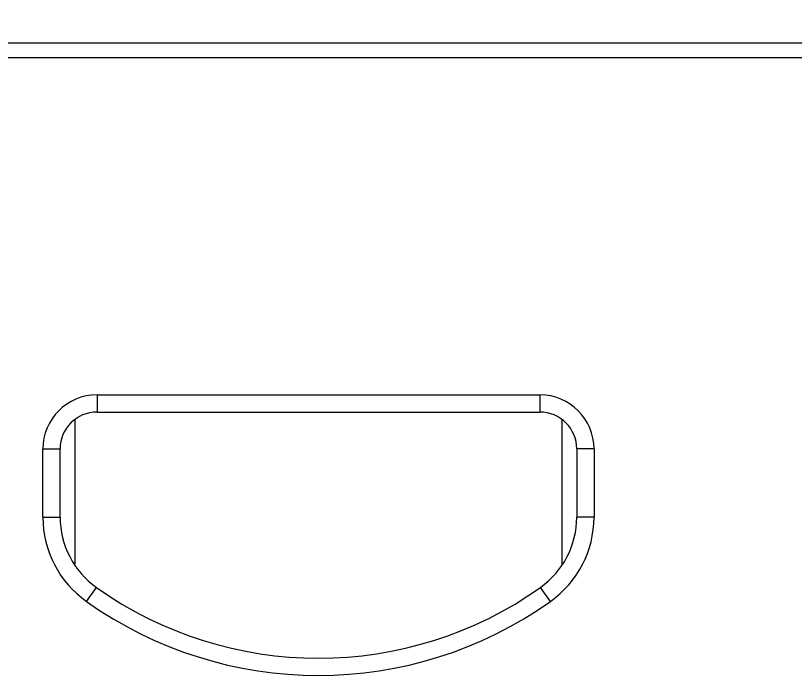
# Model space of a CAD drawing. Header units: millimetres. Extents: x 1177 to 4147, y 93 to 2194.
# Drawn here: x 2608.3 to 2766.5, y 1793.4 to 1927.4 of the extents above; entities that cross this region are included whole.
import ezdxf

# ---------------------------------------------------------------- set-up
doc = ezdxf.new("R2010")
doc.units = ezdxf.units.MM
doc.header["$LTSCALE"] = 0.1
doc.layers.get('0').update_dxf_attribs({"lineweight": 13})
doc.layers.get('Defpoints').update_dxf_attribs({"lineweight": 9})
doc.layers.add('标注', color=251, linetype='Continuous', lineweight=9)
doc.styles.get("Standard").update_dxf_attribs({"font": 'arial.ttf'})
doc.dimstyles.new('STANDARD 10', dxfattribs={"dimscale": 10, "dimtxt": 2.5, "dimasz": 1.5, "dimexe": 0.5, "dimexo": 0.5, "dimgap": 0.5, "dimtad": 1, "dimtoh": 1, "dimdec": 1, "dimzin": 9, "dimdsep": 46, "dimtxsty": 'Standard', "dimcen": 0, "dimclrd": 256, "dimclre": 256, "dimclrt": 256, "dimadec": 0, "dimazin": 0, "dimtp": 0.01, "dimtm": 0.01, "dimtfac": 1, "dimtdec": 1, "dimtofl": 0, "dimtmove": 0, "dimatfit": 3, "dimfxl": 1, "dimtolj": 1, "dimtzin": 4, "dimlwd": -1, "dimlwe": -1, "dimarcsym": 0})

# ---------------------------------------------------------------- blocks, each defined once
blk = doc.blocks.new('*D21')
at = {"layer": 'Defpoints', "color": 0, "transparency": 16777216}
for p in [(2924.81, 2011.73), (2404.81, 1918.89), (2924.81, 1915.89)]:
    blk.add_point(p, dxfattribs=at)
at = {"layer": '标注', "transparency": 16777216}
for p, q in [((2404.81, 1923.89), (2404.81, 2016.73)), ((2924.81, 1920.89), (2924.81, 2016.73)), ((2419.81, 2011.73), (2909.81, 2011.73))]:
    blk.add_line(p, q, dxfattribs=at)
for points in [[(2419.81, 2014.23), (2419.81, 2009.23), (2404.81, 2011.73)], [(2909.81, 2014.23), (2909.81, 2009.23), (2924.81, 2011.73)]]:
    blk.add_solid(points, dxfattribs=at)
at = {"layer": '标注', "transparency": 16777216, "insert": (2664.81, 2029.49), "char_height": 25, "attachment_point": 5}
blk.add_mtext('\\A1;520', dxfattribs=at)

msp = doc.modelspace()

# ---------------------------------------------------------------- linework, layer by layer
for p, q in [((2407.81, 1921.89), (2921.81, 1921.89)), ((2493.81, 1918.89), (2924.81, 1918.89)), ((2624.81, 1850.39), (2624.81, 1846.89)), ((2624.81, 1850.39), (2714.81, 1850.39)), ((2714.81, 1850.39), (2714.81, 1846.89)), ((2624.81, 1846.89), (2714.81, 1846.89)), ((2620.31, 1845.37), (2620.31, 1815.97)), ((2719.31, 1815.97), (2719.31, 1845.37)), ((2613.81, 1825.55), (2613.81, 1839.39)), ((2613.81, 1839.39), (2617.31, 1839.39)), ((2617.31, 1825.55), (2617.31, 1839.39)), ((2722.31, 1839.39), (2722.31, 1825.55)), ((2725.81, 1839.39), (2722.31, 1839.39)), ((2725.81, 1839.39), (2725.81, 1825.55)), ((2613.81, 1825.55), (2617.31, 1825.55)), ((2725.81, 1825.55), (2722.31, 1825.55)), ((2622.66, 1808.42), (2624.69, 1811.27)), ((2716.96, 1808.42), (2714.93, 1811.27))]:
    msp.add_line(p, q)
for centre, radius, start, end in [((2624.81, 1839.39), 11, 90, 180), ((2714.81, 1839.39), 11, 0, 90), ((2624.81, 1839.39), 7.5, 90, 180), ((2714.81, 1839.39), 7.5, 0, 90), ((2634.81, 1825.55), 21, 180, 234.654), ((2634.81, 1825.55), 17.5, 180, 234.654), ((2704.81, 1825.55), 17.5, 305.346, 0), ((2704.81, 1825.55), 21, 305.346, 0), ((2669.81, 1874.89), 78, 234.654, 305.346), ((2669.81, 1874.89), 81.5, 234.654, 305.346)]:
    msp.add_arc(centre, radius, start, end)

# ---------------------------------------------------------------- dimensions: what is measured, and where the dimension line sits
at = {"layer": '标注'}
dim = msp.add_linear_dim(base=(2924.81, 2011.73), p1=(2404.81, 1918.89), p2=(2924.81, 1915.89), dimstyle='STANDARD 10', dxfattribs=at)
dim.commit()
dim.dimension.update_dxf_attribs({"geometry": '*D21', "text_midpoint": (2664.81, 2029.49)})

doc.saveas('drawing.dxf')
